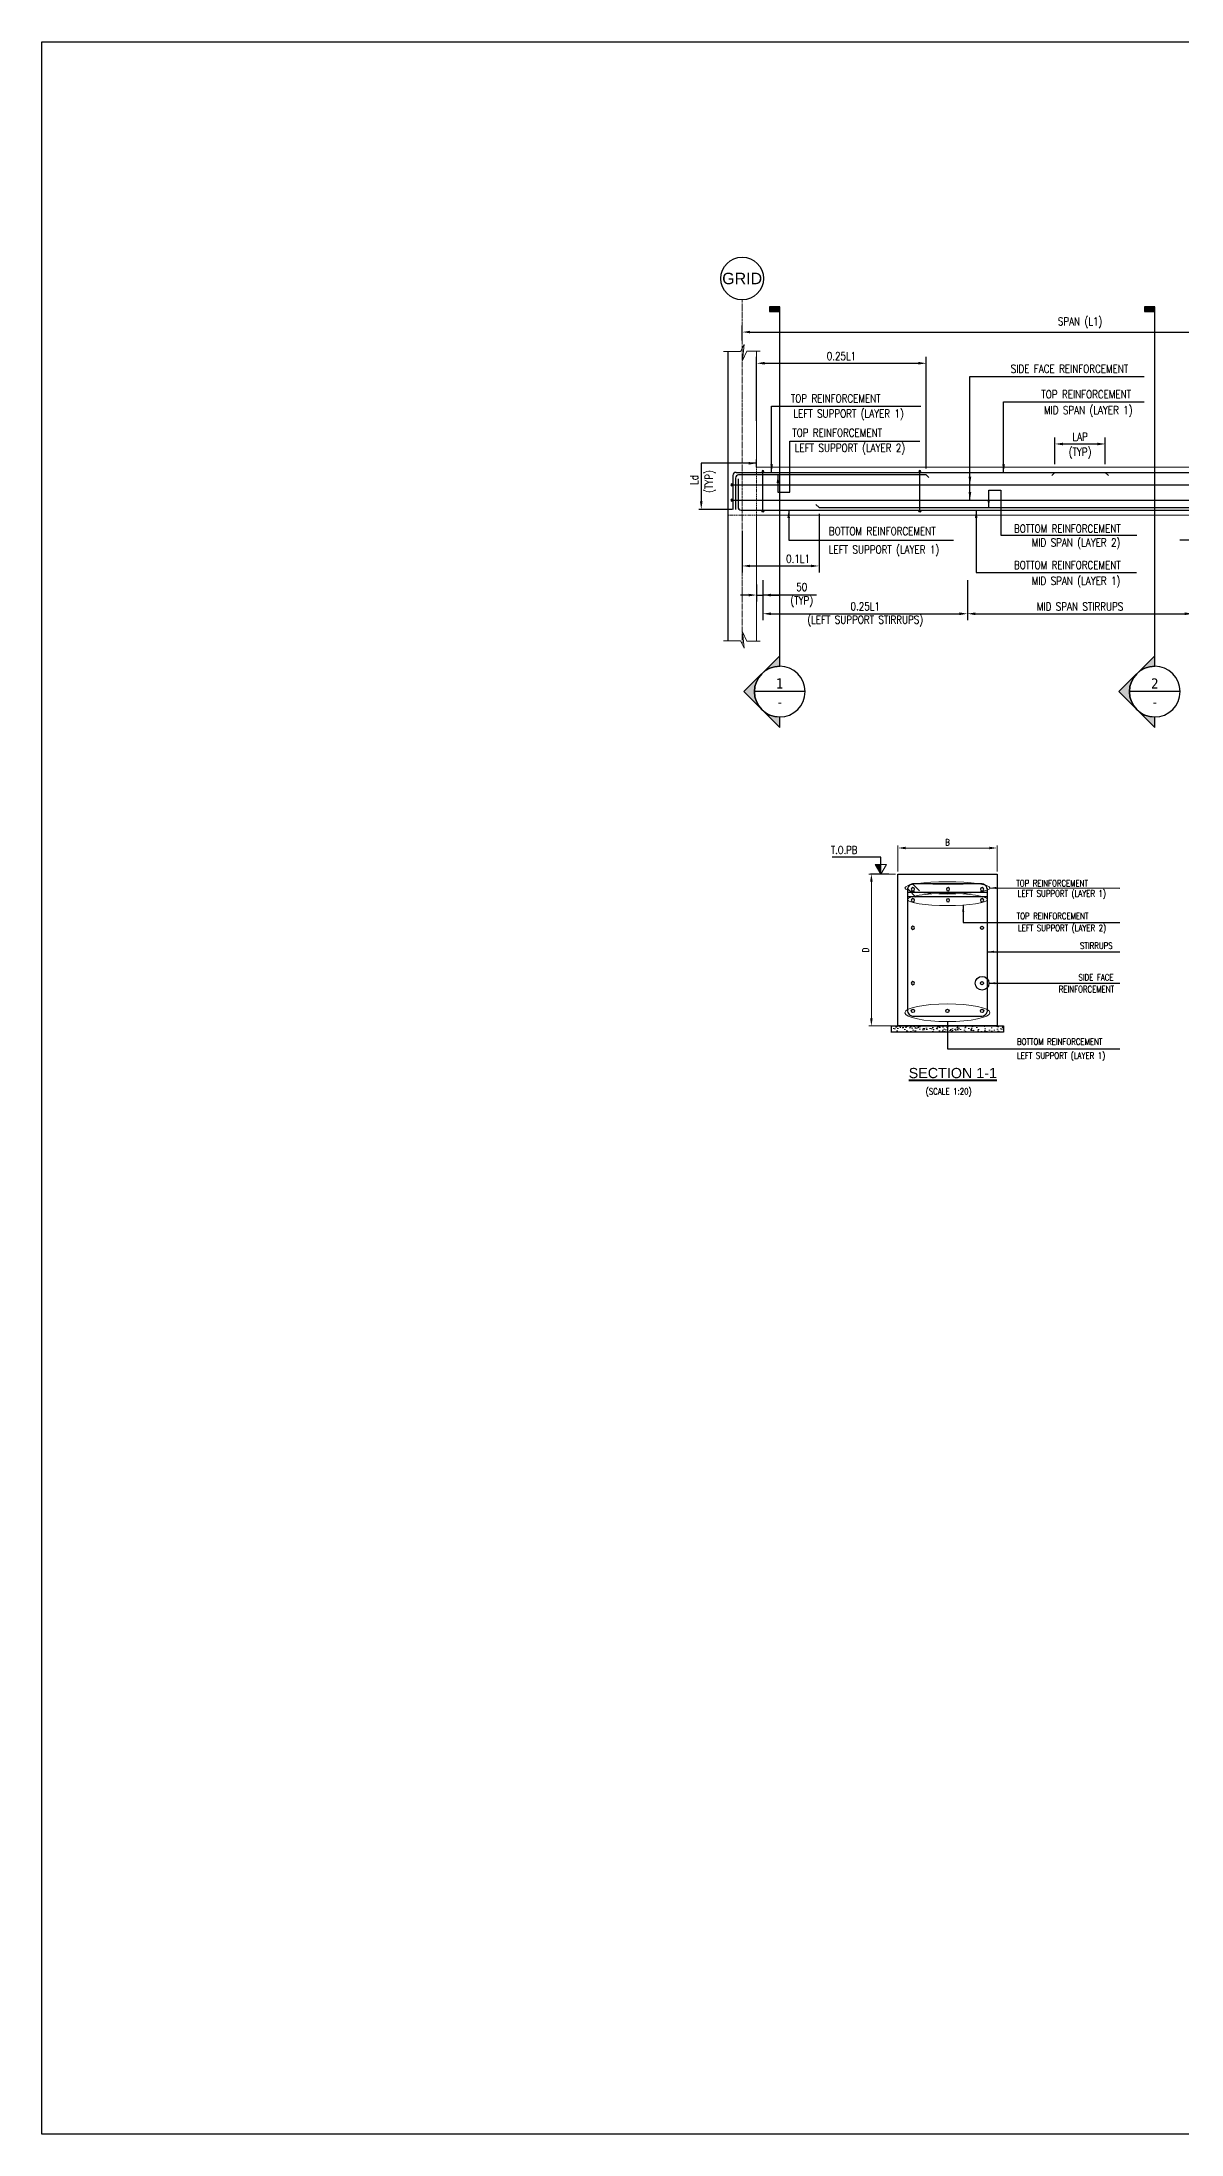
# Model space of a CAD drawing. Header units: millimetres. Extents: x -569190 to 711171, y 227905 to 729063.
# Drawn here: x 69087 to 77985, y 308772 to 325115 of the extents above; entities that cross this region are included whole.
import ezdxf
from ezdxf.enums import TextEntityAlignment as Align

# ---------------------------------------------------------------- set-up
doc = ezdxf.new("R2010")
doc.units = ezdxf.units.MM
doc.header["$LTSCALE"] = 15
doc.linetypes.add('CENTER', pattern=[2, 1.25, -0.25, 0.25, -0.25])
doc.linetypes.add('HIDDEN', pattern=[0.375, 0.25, -0.125])
for name, color, linetype in [('2C', 1, 'Continuous'), ('S-ANNO-HATS', 252, 'Continuous'), ('S-ANNO-SYMB', 3, 'Continuous'), ('S-ANNO-TEXT-T250', 3, 'Continuous'), ('S-REIN-CON4', 4, 'Continuous'), ('SS-ANNO-DIMS', 1, 'Continuous')]:
    doc.layers.add(name, color=color, linetype=linetype)
for name, color, linetype, lineweight in [('4C', 2, 'Continuous', 0), ('S-ANNO-LEAD', 1, 'Continuous', 20), ('S-Anno-Text', 3, 'Continuous', 30), ('S-ANNO-TEXT-T300', 3, 'Continuous', 30), ('S-ANNO-TEXT-T400', 4, 'Continuous', 40), ('S-GRID', 8, 'CENTER', 9), ('S-GRID-DIMS-400', 1, 'Continuous', 9), ('S-PLAN-CON2', 1, 'Continuous', 20), ('S-SLAB-HID1', 8, 'HIDDEN', 9), ('S_DIM', 1, 'Continuous', 20), ('S_OUTER THIN LINES', 5, 'Continuous', 13)]:
    doc.layers.add(name, color=color, linetype=linetype, lineweight=lineweight)
doc.styles.add('ARIAL', font='arial.ttf')
doc.styles.add('Romans', font='romans.shx', dxfattribs={"width": 0.8})
doc.styles.add('ROMANS-TITLE', font='ROMANS.shx', dxfattribs={"width": 0.8})
doc.styles.add('T250-SCALE1', font='romans.shx', dxfattribs={"width": 0.8})
doc.styles.add('Tahoma', font='tahoma.ttf')
doc.dimstyles.new('Addhar_75', dxfattribs={"dimscale": 75, "dimtxt": 2.5, "dimasz": 3, "dimexe": 3, "dimexo": 3, "dimgap": 1, "dimtad": 1, "dimdec": 0, "dimzin": 1, "dimdsep": 46, "dimtxsty": 'Romans', "dimcen": -3, "dimdle": 1, "dimclrd": 8, "dimclre": 8, "dimclrt": 3, "dimadec": 0, "dimazin": 0, "dimtfac": 1, "dimtdec": 0, "dimtofl": 0, "dimtmove": 0, "dimatfit": 3, "dimfxl": 1, "dimtvp": 2, "dimtolj": 1, "dimtzin": 0, "dimarcsym": 0})
doc.dimstyles.new('LEADER-SCALE1', dxfattribs={"dimtxt": 3, "dimasz": 2, "dimexe": 1, "dimexo": 1, "dimgap": 1, "dimtad": 1, "dimdec": 0, "dimzin": 1, "dimdsep": 46, "dimtxsty": 'T250-SCALE1', "dimcen": -3, "dimdle": 1, "dimclrt": 3, "dimadec": 0, "dimazin": 0, "dimtfac": 1, "dimtdec": 0, "dimtofl": 0, "dimtmove": 0, "dimatfit": 3, "dimfxl": 1, "dimtvp": 2, "dimtolj": 1, "dimtzin": 0, "dimarcsym": 0})
doc.dimstyles.new('MRF_150', dxfattribs={"dimscale": 150, "dimtxt": 3, "dimasz": 3, "dimexe": 1, "dimexo": 1, "dimgap": 1, "dimtad": 1, "dimdec": 0, "dimzin": 1, "dimdsep": 46, "dimtxsty": 'Romans', "dimcen": -3, "dimdle": 1, "dimclrd": 256, "dimclre": 256, "dimclrt": 3, "dimadec": 0, "dimazin": 0, "dimtfac": 1, "dimtdec": 0, "dimtofl": 0, "dimtmove": 0, "dimatfit": 3, "dimfxl": 1, "dimtvp": 2, "dimtolj": 1, "dimtzin": 0, "dimlwd": -1, "dimlwe": -1, "dimarcsym": 0})

# ---------------------------------------------------------------- blocks, each defined once
blk = doc.blocks.new('*D125')
at = {"layer": 'SS-ANNO-DIMS', "color": 1, "lineweight": -2, "transparency": 16777216}
for p, q in [((77000, 321817), (77000, 322024)), ((77393, 321817), (77393, 322024))]:
    blk.add_line(p, q, dxfattribs=at)
at = {"layer": 'SS-ANNO-DIMS', "lineweight": -2, "transparency": 16777216}
blk.add_line((77062, 321974), (77331, 321974), dxfattribs=at)
at = {"layer": 'SS-ANNO-DIMS', "transparency": 16777216}
for points in [[(77062, 321984), (77062, 321963), (77000, 321974)], [(77331, 321984), (77331, 321963), (77393, 321974)]]:
    blk.add_solid(points, dxfattribs=at)
at = {"layer": 'SS-ANNO-DIMS', "color": 3, "transparency": 16777216, "char_height": 62.5, "attachment_point": 5, "style": 'Romans'}
for s, insert in [('\\A1;(TYP)', (77196, 321901)), ('\\A1;LAP', (77196, 322030))]:
    blk.add_mtext(s, dxfattribs=dict(at, insert=insert))
blk = doc.blocks.new('*D126')
at = {"layer": 'SS-ANNO-DIMS', "color": 1, "lineweight": -2, "transparency": 16777216}
for p, q in [((74557, 321296), (74557, 320971)), ((75157, 321427), (75157, 320971))]:
    blk.add_line(p, q, dxfattribs=at)
at = {"layer": 'SS-ANNO-DIMS', "lineweight": -2, "transparency": 16777216}
blk.add_line((74619, 321021), (75094, 321021), dxfattribs=at)
at = {"layer": 'SS-ANNO-DIMS', "transparency": 16777216}
for points in [[(74619, 321031), (74619, 321011), (74557, 321021)], [(75094, 321031), (75094, 321011), (75157, 321021)]]:
    blk.add_solid(points, dxfattribs=at)
at = {"layer": 'SS-ANNO-DIMS', "color": 3, "transparency": 16777216, "insert": (74993, 321077), "char_height": 62.5, "attachment_point": 5, "style": 'Romans'}
blk.add_mtext('\\A1;0.1L1', dxfattribs=at)
blk = doc.blocks.new('*D150')
at = {"layer": 'SS-ANNO-DIMS', "color": 1, "lineweight": -2, "transparency": 16777216}
for p, q in [((74669, 322155), (74669, 322654)), ((75994, 321782), (75994, 322654))]:
    blk.add_line(p, q, dxfattribs=at)
at = {"layer": 'SS-ANNO-DIMS', "lineweight": -2, "transparency": 16777216}
blk.add_line((74732, 322604), (75932, 322604), dxfattribs=at)
at = {"layer": 'SS-ANNO-DIMS', "transparency": 16777216}
for points in [[(74732, 322615), (74732, 322594), (74669, 322604)], [(75932, 322615), (75932, 322594), (75994, 322604)]]:
    blk.add_solid(points, dxfattribs=at)
at = {"layer": 'SS-ANNO-DIMS', "color": 3, "transparency": 16777216, "insert": (75332, 322660), "char_height": 62.5, "attachment_point": 5, "style": 'Romans'}
blk.add_mtext('\\A1;0.25L1', dxfattribs=at)
blk = doc.blocks.new('A$C6B4B2352')
at = {"layer": 'S-ANNO-HATS'}
h = blk.add_hatch(color=6, dxfattribs=at)
h.dxf.hatch_style = 1
edge = h.paths.add_edge_path()
edge.add_arc((-7.5, 0), 7.5, 0, 360)
at = {"layer": 'S-REIN-CON4'}
blk.add_circle((-7.5, 0), 7.5, dxfattribs=at)
blk = doc.blocks.new('*D128')
at = {"layer": 'SS-ANNO-DIMS', "color": 1, "lineweight": -2, "transparency": 16777216}
for p, q in [((74557, 322781), (74557, 322898)), ((79836, 322793), (79836, 322898))]:
    blk.add_line(p, q, dxfattribs=at)
at = {"layer": 'SS-ANNO-DIMS', "lineweight": -2, "transparency": 16777216}
blk.add_line((74619, 322848), (79773, 322848), dxfattribs=at)
at = {"layer": 'SS-ANNO-DIMS', "transparency": 16777216}
for points in [[(74619, 322858), (74619, 322838), (74557, 322848)], [(79773, 322858), (79773, 322838), (79836, 322848)]]:
    blk.add_solid(points, dxfattribs=at)
at = {"layer": 'SS-ANNO-DIMS', "color": 3, "transparency": 16777216, "insert": (77196, 322921), "char_height": 62.5, "attachment_point": 5, "style": 'Romans'}
blk.add_mtext('\\A1;SPAN (L1)', dxfattribs=at)
blk = doc.blocks.new('*D137')
at = {"layer": 'SS-ANNO-DIMS', "color": 1, "lineweight": -2, "transparency": 16777216}
for p, q in [((74719, 320909), (74719, 320598)), ((76316, 320896), (76316, 320598))]:
    blk.add_line(p, q, dxfattribs=at)
at = {"layer": 'SS-ANNO-DIMS', "lineweight": -2, "transparency": 16777216}
blk.add_line((74782, 320648), (76254, 320648), dxfattribs=at)
at = {"layer": 'SS-ANNO-DIMS', "transparency": 16777216}
for points in [[(74782, 320658), (74782, 320637), (74719, 320648)], [(76254, 320658), (76254, 320637), (76316, 320648)]]:
    blk.add_solid(points, dxfattribs=at)
at = {"layer": 'SS-ANNO-DIMS', "color": 3, "transparency": 16777216, "insert": (75518, 320643), "char_height": 62.5, "attachment_point": 5, "style": 'Romans'}
blk.add_mtext('\\A1;0.25L1 \\P(LEFT SUPPORT STIRRUPS)', dxfattribs=at)
blk = doc.blocks.new('*D138')
at = {"layer": 'SS-ANNO-DIMS', "color": 1, "lineweight": -2, "transparency": 16777216}
for p, q in [((78076, 321000), (78076, 320598)), ((76316, 320909), (76316, 320598))]:
    blk.add_line(p, q, dxfattribs=at)
at = {"layer": 'SS-ANNO-DIMS', "lineweight": -2, "transparency": 16777216}
blk.add_line((76379, 320648), (78014, 320648), dxfattribs=at)
at = {"layer": 'SS-ANNO-DIMS', "transparency": 16777216}
for points in [[(76379, 320658), (76379, 320637), (76316, 320648)], [(78014, 320658), (78014, 320637), (78076, 320648)]]:
    blk.add_solid(points, dxfattribs=at)
at = {"layer": 'SS-ANNO-DIMS', "color": 3, "transparency": 16777216, "insert": (77196, 320704), "char_height": 62.5, "attachment_point": 5, "style": 'Romans'}
blk.add_mtext('\\A1;MID SPAN STIRRUPS', dxfattribs=at)
blk = doc.blocks.new('*D143')
at = {"layer": 'SS-ANNO-DIMS', "color": 1, "lineweight": -2, "transparency": 16777216}
for p, q in [((74669, 320875), (74669, 320744)), ((74719, 320909), (74719, 320744))]:
    blk.add_line(p, q, dxfattribs=at)
at = {"layer": 'SS-ANNO-DIMS', "lineweight": -2, "transparency": 16777216}
for p, q in [((74607, 320794), (74544, 320794)), ((74669, 320794), (74719, 320794)), ((74669, 320794), (74719, 320794)), ((75137, 320794), (74719, 320794)), ((74782, 320794), (74844, 320794))]:
    blk.add_line(p, q, dxfattribs=at)
at = {"layer": 'SS-ANNO-DIMS', "transparency": 16777216}
for points in [[(74607, 320804), (74607, 320783), (74669, 320794)], [(74782, 320804), (74782, 320783), (74719, 320794)]]:
    blk.add_solid(points, dxfattribs=at)
at = {"layer": 'SS-ANNO-DIMS', "color": 3, "transparency": 16777216, "insert": (75022, 320794), "char_height": 62.5, "attachment_point": 5, "style": 'Romans'}
blk.add_mtext('\\A1;50\\P(TYP)', dxfattribs=at)
blk = doc.blocks.new('*U122')
blk.add_hatch(color=1).paths.add_polyline_path([(0.125, 4.733), (0.125, 4.677), (0, 4.677), (0, 4.733)])
h = blk.add_hatch(color=1)
edge = h.paths.add_edge_path()
edge.add_line((0, 0.312), (0, 0.442))
edge.add_line((0, 0.442), (0.442, 0))
edge.add_line((0.442, 0), (0, -0.442))
edge.add_line((0, -0.442), (0, -0.313))
edge.add_arc((0, 0), 0.312, 270, 450)
at = {"color": 1}
for p, q in [((0, 0.312), (0, 4.733)), ((-0.313, 0), (0.312, 0))]:
    blk.add_line(p, q, dxfattribs=at)
blk.add_lwpolyline([(0.125, 4.733), (0.125, 4.677), (0, 4.677), (0, 4.733)], close=True, dxfattribs=at)
blk.add_lwpolyline([(0, 0.312), (0, 0.442), (0.442, 0), (0, -0.442), (0, -0.313, 1)], format="xyb", close=True, dxfattribs=at)
blk.add_circle((0, 0), 0.312, dxfattribs=at)
at = {"style": 'Tahoma', "flags": 8}
blk.add_attdef('VIEWNUMBER', text='', height=0.125, dxfattribs=at).set_placement((0, 0), align=Align.BOTTOM_CENTER)
blk.add_attdef('SHEETNUMBER', text='', height=0.125, dxfattribs=at).set_placement((0, -0.063), align=Align.TOP_CENTER)
blk = doc.blocks.new('*U123')
blk.add_hatch(color=1).paths.add_polyline_path([(0.125, 4.733), (0.125, 4.677), (0, 4.677), (0, 4.733)])
h = blk.add_hatch(color=1)
edge = h.paths.add_edge_path()
edge.add_line((0, 0.312), (0, 0.442))
edge.add_line((0, 0.442), (0.442, 0))
edge.add_line((0.442, 0), (0, -0.442))
edge.add_line((0, -0.442), (0, -0.313))
edge.add_arc((0, 0), 0.312, 270, 450)
at = {"color": 1}
for p, q in [((0, 0.312), (0, 4.733)), ((-0.313, 0), (0.312, 0))]:
    blk.add_line(p, q, dxfattribs=at)
blk.add_lwpolyline([(0.125, 4.733), (0.125, 4.677), (0, 4.677), (0, 4.733)], close=True, dxfattribs=at)
blk.add_lwpolyline([(0, 0.312), (0, 0.442), (0.442, 0), (0, -0.442), (0, -0.313, 1)], format="xyb", close=True, dxfattribs=at)
blk.add_circle((0, 0), 0.312, dxfattribs=at)
at = {"style": 'Tahoma', "flags": 8}
blk.add_attdef('VIEWNUMBER', text='', height=0.125, dxfattribs=at).set_placement((0, 0), align=Align.BOTTOM_CENTER)
blk.add_attdef('SHEETNUMBER', text='', height=0.125, dxfattribs=at).set_placement((0, -0.063), align=Align.TOP_CENTER)
blk = doc.blocks.new('*D144')
at = {"layer": 'S_DIM', "transparency": 16777216}
for p, q in [((75753, 318614), (75546, 318614)), ((75566, 318554), (75566, 317488)), ((75753, 317428), (75546, 317428))]:
    blk.add_line(p, q, dxfattribs=at)
for points in [[(75556, 318554), (75576, 318554), (75566, 318614)], [(75556, 317488), (75576, 317488), (75566, 317428)]]:
    blk.add_solid(points, dxfattribs=at)
at = {"layer": 'S_DIM', "color": 3, "transparency": 16777216, "insert": (75521, 318021), "char_height": 50, "attachment_point": 5, "rotation": 90, "style": 'Romans'}
blk.add_mtext('\\A1;D', dxfattribs=at)
blk = doc.blocks.new('*D145')
at = {"layer": 'S_DIM', "transparency": 16777216}
for p, q in [((75773, 318634), (75773, 318838)), ((75833, 318818), (76488, 318818)), ((76548, 318634), (76548, 318838))]:
    blk.add_line(p, q, dxfattribs=at)
for points in [[(75833, 318828), (75833, 318808), (75773, 318818)], [(76488, 318828), (76488, 318808), (76548, 318818)]]:
    blk.add_solid(points, dxfattribs=at)
at = {"layer": 'S_DIM', "color": 3, "transparency": 16777216, "insert": (76160, 318863), "char_height": 50, "attachment_point": 5, "style": 'Romans'}
blk.add_mtext('\\A1;B', dxfattribs=at)
blk = doc.blocks.new('el1')
at = {"color": 1}
for p, q in [((0, 0), (0, 132)), ((0, 132), (381, 132))]:
    blk.add_line(p, q, dxfattribs=at)
at = {"layer": '2C'}
blk.add_line((-62, 0), (82, 0), dxfattribs=at)
at = {"layer": '4C'}
for p, q in [((0, 0), (-44, 76)), ((-44, 76), (44, 76)), ((0, 0), (44, 76))]:
    blk.add_line(p, q, dxfattribs=at)
at = {"layer": '4C', "ltscale": 0.8}
blk.add_solid([(0, 0), (0, 76), (44, 76)], dxfattribs=at)

msp = doc.modelspace()

# ---------------------------------------------------------------- hatches: boundary and pattern name
at = {"layer": 'S_OUTER THIN LINES'}
h = msp.add_hatch(dxfattribs=at)
h.set_pattern_fill('AR-CONC', color=256, scale=10)
h.set_pattern_definition([(50, (-514225.94, 233832.425), (71.726018, -6.2752135), [7.5, -82.5]), (355, (-514225.94, 233832.425), (-13.875133, 75.219213), [6, -66]), (100.4514, (-514219.966, 233831.9), (57.850938, 68.943954), [6.374019, -70.114211]), (46.1842, (-514225.94, 233852.425), (106.724105, -16.551901), [11.25, -123.75]), (96.6356, (-514217.05, 233851.05), (93.46627, 97.411787), [9.561029, -105.1713]), (351.1842, (-514225.94, 233852.43), (93.466195, 97.41186), [9, -99]), (21, (-514215.94, 233847.425), (59.690705, -40.261889), [7.5, -82.5]), (326, (-514215.94, 233847.425), (24.331533, 72.5150045), [6, -66]), (71.4514, (-514210.97, 233844.07), (84.022263, 32.25305), [6.374019, -70.114211]), (37.5, (-514225.943, 233832.425), (1.2159855, 33.2893854), [0, -65.2, 0, -67, 0, -66.25]), (7.5, (-514225.943, 233832.425), (26.3069537, 39.4411712), [0, -38.2, 0, -63.7, 0, -25.25]), (327.5, (-514248.243, 233832.425), (53.3822436, -2.2554872), [0, -25, 0, -78, 0, -103.5]), (317.5, (-514258.243, 233832.425), (58.318617, 10.0104982), [0, -32.5, 0, -51.8, 0, -73.5])])
h.paths.add_polyline_path([(76597.6, 317428.4), (75722.6, 317428.4), (75722.6, 317378.4), (76597.6, 317378.4)])

# ---------------------------------------------------------------- linework, layer by layer
msp.add_lwpolyline([(69087, 325114.8), (97128.5, 325114.8), (97128.5, 308772.2), (69087, 308772.2)], close=True)
at = {"color": 1}
msp.add_circle((74556.8, 323266.5), 166.5, dxfattribs=at)
at = {"layer": '2C'}
for points in [[(75772.6, 318613.7), (76547.6, 318613.7), (76547.6, 317428.4), (75772.6, 317428.4)], [(75722.6, 317428.4), (76597.6, 317428.4), (76597.6, 317378.4), (75722.6, 317378.4)]]:
    msp.add_lwpolyline(points, close=True, dxfattribs=at)
msp.add_circle((76430.4, 317761.9), 53.4, dxfattribs=at)
at = {"layer": 'S-GRID', "linetype": 'CENTER'}
msp.add_line((74556.8, 320410.2), (74556.8, 323100.1), dxfattribs=at)
at = {"layer": 'S-GRID-DIMS-400', "color": 8, "extrusion": (0, 0, -1)}
for centre, ratio in [((76159.9, 318506.1), 0.1434875), ((76159.9, 317531.5), 0.2082605)]:
    msp.add_ellipse(centre, major_axis=(-331.7, 0), ratio=ratio, dxfattribs=at)
at = {"layer": 'S-GRID-DIMS-400', "color": 8}
msp.add_ellipse((76159.9, 318415.9), major_axis=(311.3, 0), ratio=0.1528484, dxfattribs=at)
at = {"layer": 'S-PLAN-CON2'}
for p, q in [((74410.5, 322695.8), (74542.9, 322695.8)), ((74542.9, 322695.8), (74573.6, 322751.3)), ((74573.6, 322751.3), (74558.2, 322624.9)), ((74558.2, 322624.9), (74592.8, 322697.7)), ((74592.8, 322697.7), (74698.3, 322697.7)), ((74669.3, 322697.7), (74669.3, 321792.2)), ((74669.3, 321792.2), (79948.4, 321792.2)), ((74669.3, 321417.2), (74669.3, 320433.4)), ((74669.3, 321417.2), (79723.4, 321417.2)), ((74573.6, 320379.8), (74558.2, 320506.2)), ((74558.2, 320506.2), (74592.8, 320433.4)), ((74410.5, 320435.4), (74542.9, 320435.4)), ((74542.9, 320435.4), (74573.6, 320379.8)), ((74592.8, 320433.4), (74698.3, 320433.4))]:
    msp.add_line(p, q, dxfattribs=at)
at = {"layer": 'S-REIN-CON4'}
for p, q in [((74484.3, 321727.2), (74484.3, 321463.1)), ((74484.3, 321655.1), (85544.5, 321655.1)), ((74504.3, 321707.2), (74504.3, 321463.1)), ((74509.3, 321752.2), (85519.5, 321752.2)), ((74524.3, 321700.7), (74524.3, 321482.2)), ((75994.3, 321732.2), (74529.3, 321732.2)), ((74719.3, 321447.2), (74719.3, 321762.2)), ((75944.3, 321447.2), (75944.3, 321762.2)), ((76015.3, 321711.1), (75994.3, 321732.2)), ((76974.6, 321727.2), (76999.6, 321752.2)), ((77418.1, 321727.2), (77393.1, 321752.2)), ((74484.3, 321535.1), (85544.5, 321535.1)), ((75156.8, 321477.2), (75131.8, 321502.2)), ((75156.8, 321477.2), (79050.9, 321477.2)), ((74549.3, 321457.2), (85487.2, 321457.2)), ((75892.7, 318532), (75942.8, 318482.2)), ((76045.1, 318538.7), (76283.6, 318538.7)), ((76472.6, 318470.5), (75847.6, 318470.5)), ((76472.6, 318436.2), (75847.6, 318436.2)), ((75852.9, 318495.3), (75913.3, 318435.2)), ((76045.1, 317503.4), (76283.6, 317503.4))]:
    msp.add_line(p, q, dxfattribs=at)
for points in [[(75897.6, 318538.7, 0.4142136), (75847.6, 318488.7), (75847.6, 317553.4, 0.4142136), (75897.6, 317503.4), (76422.6, 317503.4, 0.4142136), (76472.6, 317553.4), (76472.6, 318488.7, 0.4142136), (76422.6, 318538.7)], [(75877.7, 318496.2, 1), (75902.7, 318496.2, 1)], [(75877.7, 318410.3, 1), (75902.7, 318410.3, 1)], [(76152.1, 318496.2, 1), (76177.1, 318496.2, 1)], [(76152.1, 318409.5, 1), (76177.1, 318409.5, 1)], [(76418.1, 318496.2, 1), (76443.1, 318496.2, 1)], [(76418.1, 318410.3, 1), (76443.1, 318410.3, 1)], [(75877.7, 318194.4, 1), (75902.7, 318194.4, 1)], [(75877.7, 318194.4, 1), (75902.7, 318194.4, 1)], [(76442.4, 318194.4, -1), (76417.4, 318194.4, -1)], [(76442.4, 318194.4, -1), (76417.4, 318194.4, -1)], [(75877.7, 317762.2, 1), (75902.7, 317762.2, 1)], [(75877.7, 317762.2, 1), (75902.7, 317762.2, 1)], [(76442.4, 317762.2, -1), (76417.4, 317762.2, -1)], [(76442.4, 317762.2, -1), (76417.4, 317762.2, -1)], [(75877.7, 317545.9, -1), (75902.7, 317545.9, -1)], [(76147.6, 317545.9, -1), (76172.6, 317545.9, -1)], [(76418.1, 317545.9, -1), (76443.1, 317545.9, -1)]]:
    msp.add_lwpolyline(points, format="xyb", close=True, dxfattribs=at)
for centre, start, end in [((74509.3, 321727.2), 90, 180), ((74529.3, 321707.2), 90, 180), ((74549.3, 321482.2), 180, 270)]:
    msp.add_arc(centre, 25, start, end, dxfattribs=at)
at = {"layer": 'S-SLAB-HID1', "ltscale": 2.5}
for p, q in [((74669.3, 321792.2), (74669.3, 321417.2)), ((74669.3, 321417.2), (74444.3, 321417.2))]:
    msp.add_line(p, q, dxfattribs=at)
at = {"layer": 'SS-ANNO-DIMS'}
for p, q in [((74444.3, 322695.8), (74444.3, 320433.4)), ((74669.3, 321823.1), (74237.5, 321823.1)), ((74237.5, 321823.1), (74237.5, 321525.6))]:
    msp.add_line(p, q, dxfattribs=at)
at = {"layer": 'SS-ANNO-DIMS', "color": 1}
for p, q in [((74669.3, 321792.8), (74669.3, 321853.4)), ((74478.6, 321463.1), (74217.6, 321463.1))]:
    msp.add_line(p, q, dxfattribs=at)
at = {"layer": 'SS-ANNO-DIMS'}
for points in [[(74606.8, 321833.5), (74606.8, 321812.7), (74669.3, 321823.1)], [(74227.1, 321525.6), (74247.9, 321525.6), (74237.5, 321463.1)]]:
    msp.add_solid(points, dxfattribs=at)

# ---------------------------------------------------------------- block references
at = {"xscale": -1}
msp.add_blockref('el1', (75640, 318613.7), dxfattribs=at)
at = {"layer": 'S-ANNO-SYMB'}
ref = msp.add_blockref('*U122', (74850.5, 320039.4), dxfattribs=dict(at, xscale=-635, yscale=635, zscale=635))
ref.add_attrib('VIEWNUMBER', '1', dxfattribs={"layer": '0', "height": 79.4, "style": 'Tahoma'}).set_placement((74850.5, 320039.4), align=Align.BOTTOM_CENTER)
ref.add_attrib('SHEETNUMBER', '-', dxfattribs={"layer": '0', "height": 79.4, "style": 'Tahoma'}).set_placement((74850.5, 319999.7), align=Align.TOP_CENTER)
ref = msp.add_blockref('*U123', (77779.4, 320039.4), dxfattribs=dict(at, xscale=-635, yscale=635, zscale=635))
ref.add_attrib('VIEWNUMBER', '2', dxfattribs={"layer": '0', "height": 79.4, "style": 'Tahoma'}).set_placement((77779.4, 320039.4), align=Align.BOTTOM_CENTER)
ref.add_attrib('SHEETNUMBER', '-', dxfattribs={"layer": '0', "height": 79.4, "style": 'Tahoma'}).set_placement((77779.4, 319999.7), align=Align.TOP_CENTER)
at = {"layer": 'S-REIN-CON4', "xscale": -1, "rotation": 90}
for p in [(74476.8, 321647.6), (74719.3, 321752.2), (75944.3, 321752.2), (74476.8, 321527.6)]:
    msp.add_blockref('A$C6B4B2352', p, dxfattribs=at)
at = {"layer": 'S-REIN-CON4', "rotation": 89.99999999999999}
for p in [(74719.3, 321457.2), (75944.3, 321457.2)]:
    msp.add_blockref('A$C6B4B2352', p, dxfattribs=at)

# ---------------------------------------------------------------- texts
at = {"style": 'ARIAL', "flags": 8}
msp.add_attdef('GRID', text='1', height=89.3, dxfattribs=at).set_placement((74556.8, 323266.5), align=Align.MIDDLE_CENTER)
at = {"layer": 'S-Anno-Text', "style": 'ROMANS-TITLE', "width": 0.8}
for s, p in [('SIDE FACE REINFORCEMENT', (76654.8, 322529.3)), ('TOP REINFORCEMENT', (74937.2, 322298)), ('TOP REINFORCEMENT', (76893.6, 322330.4)), ('MID SPAN (LAYER 1)', (76913.9, 322207)), ('LEFT SUPPORT (LAYER 1)', (74957.5, 322180.1)), ('TOP REINFORCEMENT', (74948.1, 322030.1)), ('LEFT SUPPORT (LAYER 2)', (74968.5, 321912.2)), ('BOTTOM REINFORCEMENT ', (75234.1, 321261.4)), ('BOTTOM REINFORCEMENT', (76679.7, 321281.2)), ('LEFT SUPPORT (LAYER 1)', (75234.1, 321117.7)), ('MID SPAN (LAYER 2)', (76818.4, 321172.7)), ('BOTTOM REINFORCEMENT', (76679.7, 320996.9)), ('MID SPAN (LAYER 1)', (76818.4, 320873.5))]:
    msp.add_text(s, height=62.5, dxfattribs=at).set_placement(p)
at = {"layer": 'S-ANNO-TEXT-T250', "style": 'Romans', "width": 0.8}
for s, p in [('TOP REINFORCEMENT', (76697.5, 318518)), ('LEFT SUPPORT (LAYER 1)', (76709.1, 318437.5)), ('TOP REINFORCEMENT', (76700.6, 318261.4)), ('LEFT SUPPORT (LAYER 2)', (76710.3, 318168.4)), ('STIRRUPS', (77194.9, 318029.6)), ('REINFORCEMENT', (77029.6, 317690.4)), ('SIDE FACE', (77183, 317782.7)), ('BOTTOM REINFORCEMENT ', (76703.4, 317280)), ('LEFT SUPPORT (LAYER 1)', (76703.4, 317171.8)), ('(SCALE 1:20)', (75990.4, 316892))]:
    msp.add_text(s, height=50, dxfattribs=at).set_placement(p)
at = {"layer": 'S-ANNO-TEXT-T300', "style": 'Romans', "width": 0.8}
msp.add_text('T.O.PB', height=60, dxfattribs=at).set_placement((75250.3, 318772.3))
at = {"layer": 'S-ANNO-TEXT-T400', "style": 'ARIAL'}
msp.add_text('%%USECTION 1-1', height=80, dxfattribs=at).set_placement((76202, 317060.3), align=Align.MIDDLE_CENTER)
at = {"layer": 'SS-ANNO-DIMS', "color": 3, "char_height": 62.5, "attachment_point": 5, "rotation": 90, "style": 'Romans'}
for s, insert in [('\\A1;Ld', (74181.3, 321692.4)), ('\\A1;(TYP)', (74307.6, 321680.6))]:
    msp.add_mtext(s, dxfattribs=dict(at, insert=insert))

# ---------------------------------------------------------------- dimensions: what is measured, and where the dimension line sits
at = {"layer": 'S_DIM'}
dim = msp.add_linear_dim(base=(76547.6, 318818.3), p1=(75772.6, 318613.7), p2=(76547.6, 318613.7), text='B', dimstyle='MRF_150', override={"dimscale": 20, "dimtxt": 2.5}, dxfattribs=at)
dim.commit()
dim.dimension.update_dxf_attribs({"geometry": '*D145', "text_midpoint": (76160.1, 318863.3)})
dim = msp.add_linear_dim(base=(75565.5, 317428.4), p1=(75772.6, 318613.7), p2=(75772.6, 317428.4), angle=90, text='D', dimstyle='MRF_150', override={"dimscale": 20, "dimtxt": 2.5}, dxfattribs=at)
dim.commit()
dim.dimension.update_dxf_attribs({"geometry": '*D144', "text_midpoint": (75520.5, 318021)})
at = {"layer": 'SS-ANNO-DIMS'}
for base, p1, p2, text, picture, middle in [((79835.9, 322848), (74556.8, 322731.3), (79835.9, 322743.5), 'SPAN (L1)', '*D128', (77196.3, 322920.7)), ((75994.3, 322604.2), (74669.3, 322104.9), (75994.3, 321732.2), '0.25L1', '*D150', (75331.8, 322660.5)), ((77393.1, 321973.5), (76999.6, 321767.2), (77393.1, 321767.2), 'LAP\\X(TYP)', '*D125', (77196.3, 321973.5))]:
    dim = msp.add_linear_dim(base=base, p1=p1, p2=p2, text=text, dimstyle='Addhar_75', override={"dimscale": 25, "dimasz": 2.5, "dimexe": 2, "dimexo": 2, "dimrnd": 1, "dimclrd": 256, "dimclre": 1, "dimtofl": 1, "dimtmove": 1}, dxfattribs=at)
    dim.commit()
    dim.dimension.update_dxf_attribs({"geometry": picture, "text_midpoint": middle})
for base, p1, p2, text, picture, middle in [((75156.8, 321021), (74556.8, 321346.5), (75156.8, 321477.2), '0.1L1', '*D126', (74992.7, 321021)), ((78076.2, 320647.8), (76316.5, 320959.3), (78076.2, 321049.6), 'MID SPAN STIRRUPS', '*D138', (77196.3, 320647.8)), ((74719.3, 320793.8), (74669.3, 320925.3), (74719.3, 320959.3), '<>\\X(TYP)', '*D143', (75022.3, 320793.8)), ((76316.5, 320647.8), (74719.3, 320959.3), (76316.5, 320945.5), '0.25L1 \\X(LEFT SUPPORT STIRRUPS)', '*D137', (75517.9, 320643.1))]:
    dim = msp.add_linear_dim(base=base, p1=p1, p2=p2, text=text, dimstyle='Addhar_75', override={"dimscale": 25, "dimasz": 2.5, "dimexe": 2, "dimexo": 2, "dimrnd": 1, "dimclrd": 256, "dimclre": 1, "dimtofl": 1, "dimtmove": 1}, dxfattribs=at)
    dim.commit()
    dim.dimension.update_dxf_attribs({"geometry": picture, "text_midpoint": middle, "dimtype": 160})

# ---------------------------------------------------------------- leaders
at = {"layer": 'S-ANNO-LEAD'}
for points, override in [([(76335.5, 321535.1), (76335.5, 322501.3), (77695.7, 322501.3)], {"dimscale": 25, "dimasz": 2.5, "dimtad": 0}), ([(76335.5, 321655.1), (76335.5, 322501.3)], {"dimscale": 25, "dimasz": 2.5, "dimtad": 0}), ([(76598.6, 321752.2), (76598.6, 322302.4), (77695.7, 322302.4)], {"dimscale": 25, "dimasz": 2.5, "dimtad": 0}), ([(74786.9, 321752.2), (74786.9, 322270.1), (75951.5, 322270.1)], {"dimscale": 25, "dimasz": 2.5, "dimtad": 0}), ([(74836.1, 321732.2), (74836.1, 321598), (74929.9, 321598), (74929.9, 321995.4), (75944.4, 321995.4)], {"dimscale": 25, "dimasz": 2.5, "dimtad": 0}), ([(76482.1, 321477.2), (76482.1, 321613.7), (76576, 321613.7), (76576, 321262.8), (77638.6, 321262.8)], {"dimscale": 25, "dimasz": 2.5, "dimtad": 0}), ([(74920.1, 321457.2), (74920.1, 321223.3), (76208.4, 321223.3)], {"dimscale": 25, "dimasz": 2.5, "dimtad": 0}), ([(76384.7, 321457.2), (76384.7, 320969.3), (77637.2, 320969.3)], {"dimscale": 25, "dimasz": 2.5, "dimtad": 0}), ([(79408.5, 321457.2), (79408.5, 321223.3), (77974.6, 321223.3)], {"dimscale": 25, "dimasz": 2.5, "dimtad": 0}), ([(76283.3, 318371.8), (76282.3, 318237), (77507.5, 318237)], {"dimscale": 20, "dimasz": 2.5, "dimtad": 0}), ([(76491.6, 318506.1), (77507.5, 318504.8)], {"dimscale": 20, "dimasz": 2.5, "dimtad": 0}), ([(76472.6, 318007.1), (77507.5, 318007.1)], {"dimscale": 20, "dimasz": 2.5, "dimtad": 0}), ([(76483.7, 317761.9), (77507.5, 317762)], {"dimscale": 20, "dimasz": 2.5, "dimtad": 0}), ([(76159.9, 317462.4), (76159.9, 317250.5), (77507.5, 317250.5)], {"dimscale": 20, "dimasz": 2.5, "dimtad": 0})]:
    msp.add_leader(points, dimstyle='LEADER-SCALE1', override=override, dxfattribs=at)

doc.saveas('drawing.dxf')
